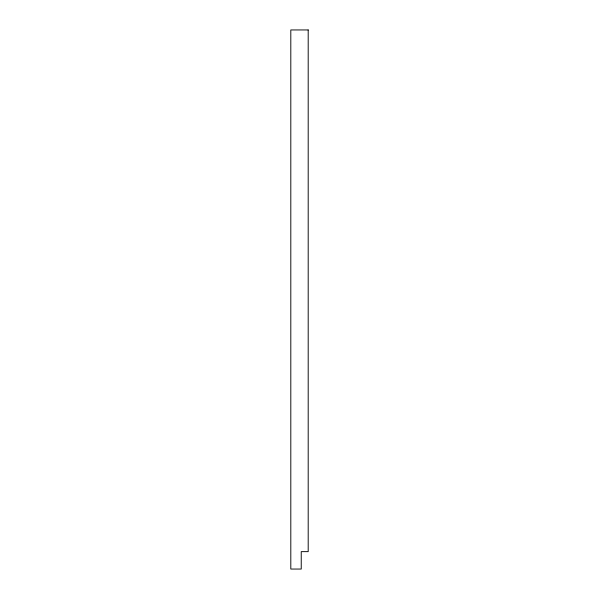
<?xml version="1.0" encoding="UTF-8"?>
<svg xmlns="http://www.w3.org/2000/svg" width="599" height="599" viewBox="0 0 599 599"><rect width="100%" height="100%" fill="white"/><g stroke="black" fill="none" stroke-linecap="round" stroke-linejoin="round"><path stroke-width="0.9" d="M308.193 29.95L290.807 29.95L290.807 569.05L301.237 569.05L301.237 551.642L308.193 551.642L308.193 29.95"/></g></svg>
